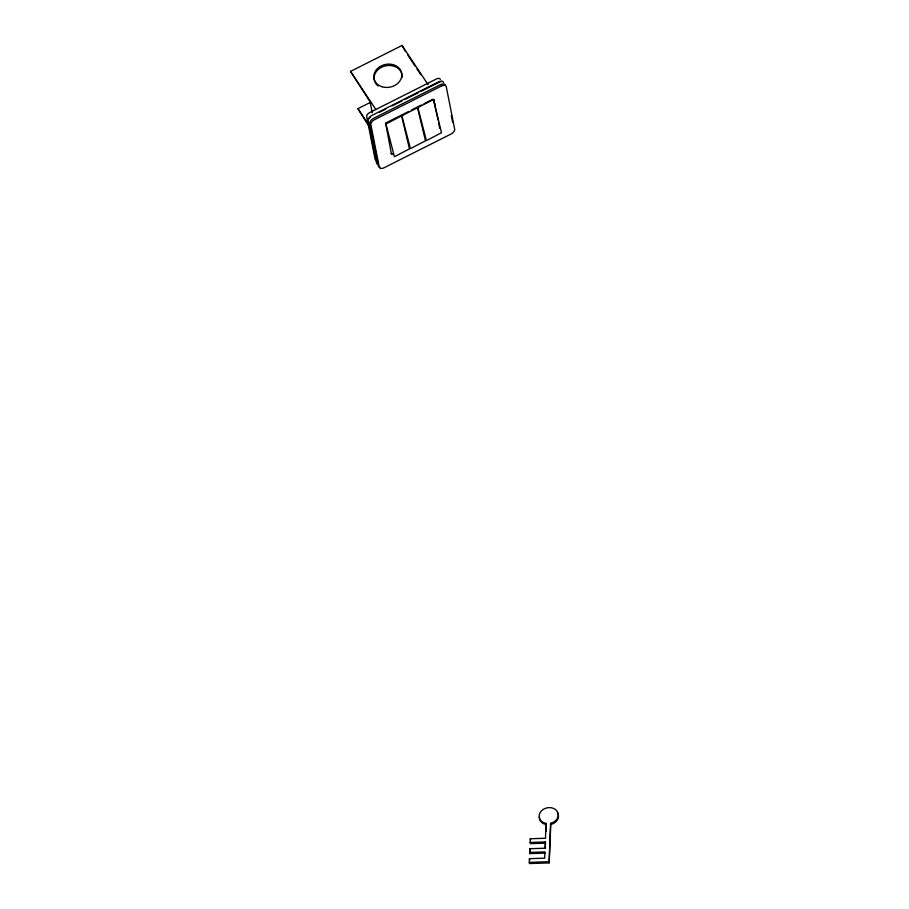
<?xml version="1.0" encoding="UTF-8"?>
<svg xmlns="http://www.w3.org/2000/svg" width="909" height="909" viewBox="0 0 909 909"><rect width="100%" height="100%" fill="white"/><g stroke="black" fill="none" stroke-linecap="round" stroke-linejoin="round"><path stroke-width="1.36" d="M529.288 862.368L529.447 858.675L544.661 858.176L544.934 851.915L529.72 852.415L529.879 848.722L545.093 848.222L545.366 841.961L530.152 842.461L530.311 838.757L545.525 838.257L545.9 823.384A9.635 7.908 -11.2 0 1 541.06 811.26A9.635 7.908 -11.2 0 1 556.74 810.748A9.635 7.908 -11.2 0 1 550.831 823.202L549.138 862.902L529.527 863.55L529.288 862.368L548.911 861.732M545.161 853.096L529.958 853.596L529.879 848.722M545.377 848.142L545.366 841.961M546.104 831.337L546.161 823.406M549.138 862.902L550.57 823.259M385.53 124.181L433.536 99.479L438.093 120.079M385.643 123.135L391.438 154.019M386.677 122.976L385.95 124.033L394.415 156.712L409.482 148.871L401.63 116.136L400.608 115.966M402.664 114.92L401.948 115.966L410.413 148.656L425.48 140.815L417.629 108.08L416.606 107.898M418.663 106.864L417.947 107.91L426.412 140.6L441.479 132.759L433.616 100.024L432.604 99.842M372.258 112.818L370.077 101.785L350.533 71.391L402.051 45.45L428.094 84.651M369.69 127.374L357.919 108.671L370.486 102.342M379.53 112.239L385.836 109.069M392.131 105.898L402.198 100.831M404.721 99.558L418.572 92.582M421.083 91.309L438.717 82.435A3.943 2.136 -33.6 0 1 440.501 81.855M386.064 122.84L408.834 111.375M411.357 110.103L421.481 105.001M424.003 103.728L432.866 99.274M392.188 153.791L391.381 153.894M392.415 154.132L391.211 153.666M550.797 824.44L551.07 824.395A9.635 7.908 -11.2 0 0 557.387 812.487M545.593 843.132L530.39 843.632L530.152 842.461M546.4 824.577L546.139 824.565A9.635 7.908 -11.2 0 1 539.367 817.077M405.403 51.495L402.051 45.45M407.721 54.972L415.424 66.562M416.958 68.879L420.81 74.686M350.533 71.391L375.815 109.444M357.919 108.671L368.702 124.908M451.307 115.432L452.659 122.283M438.638 122.795L439.706 128.214M433.832 99.388L435.184 106.171M530.311 838.757L530.549 839.939M529.72 852.415L529.958 853.596M529.447 858.675L529.686 859.857M378.167 86.014A14.101 11.578 -11.2 0 1 383.416 66.482A14.101 11.578 -11.2 0 1 402.039 77.481M443.49 82.458A4.931 2.67 -33.6 0 0 438.604 81.878L371.872 115.488A4.931 2.67 -33.6 0 0 368.088 120.442L376.508 162.984A4.931 2.67 -33.6 0 0 378.167 164.302M445.319 85.23A4.931 2.67 -33.6 0 0 440.445 84.651L373.713 118.261A4.931 2.67 -33.6 0 0 369.929 123.204L378.349 165.756A4.931 2.67 -33.6 0 0 380.007 167.074M375.758 159.961A3.943 2.136 -33.6 0 1 375.076 159.098L366.657 116.545A3.943 2.136 -33.6 0 1 369.679 112.591L436.411 78.981A3.943 2.136 -33.6 0 1 440.32 79.447M369.202 118.659A3.943 2.136 -33.6 0 1 370.304 117.216M441.365 86.037L374.633 119.647A4.931 2.67 -33.6 0 0 370.838 124.59L379.269 167.142A4.931 2.67 -33.6 0 0 384.143 167.722L450.875 134.112A4.931 2.67 -33.6 0 0 454.67 129.158L446.239 86.616A4.931 2.67 -33.6 0 0 441.365 86.037M381.996 86.73A14.101 11.578 -11.2 0 0 401.767 73.788A14.101 11.578 -11.2 0 0 379.689 66.789A14.101 11.578 -11.2 0 0 381.996 86.73"/></g></svg>
